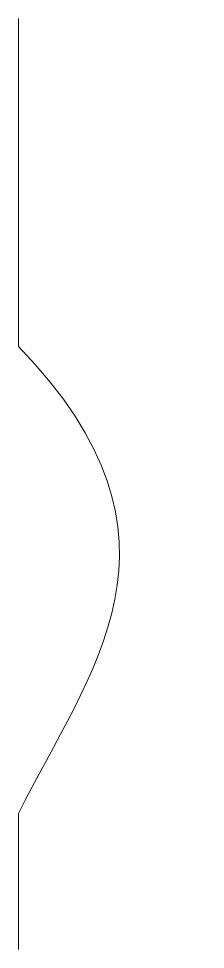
# Model space of a CAD drawing. Header units: millimetres. Extents: x 2323.2 to 2329.3, y 2321.6 to 2351.6.
import ezdxf

# ---------------------------------------------------------------- set-up
doc = ezdxf.new("R2010")
doc.units = ezdxf.units.MM
doc.header["$MEASUREMENT"] = 0
doc.layers.add('layer 1', color=7, linetype='Continuous')

msp = doc.modelspace()

# ---------------------------------------------------------------- linework, layer by layer
at = {"layer": 'layer 1', "color": 250, "lineweight": 20}
msp.add_open_spline([(2323.2309, 2351.6279), (2323.2309, 2348.1052), (2323.2309, 2344.5824), (2323.2309, 2341.0597), (2323.2309, 2341.0597), (2329.2633, 2334.8371), (2325.4909, 2330.5754), (2323.2309, 2326.0114), (2323.2309, 2326.0114), (2323.2309, 2324.5502), (2323.2309, 2323.0891), (2323.2309, 2321.6279)], degree=3, knots=[0, 0, 0, 0, 0.25, 0.25, 0.25, 0.25, 0.5, 0.5, 0.5, 0.5, 1, 1, 1, 1], dxfattribs=at)

doc.saveas('drawing.dxf')
